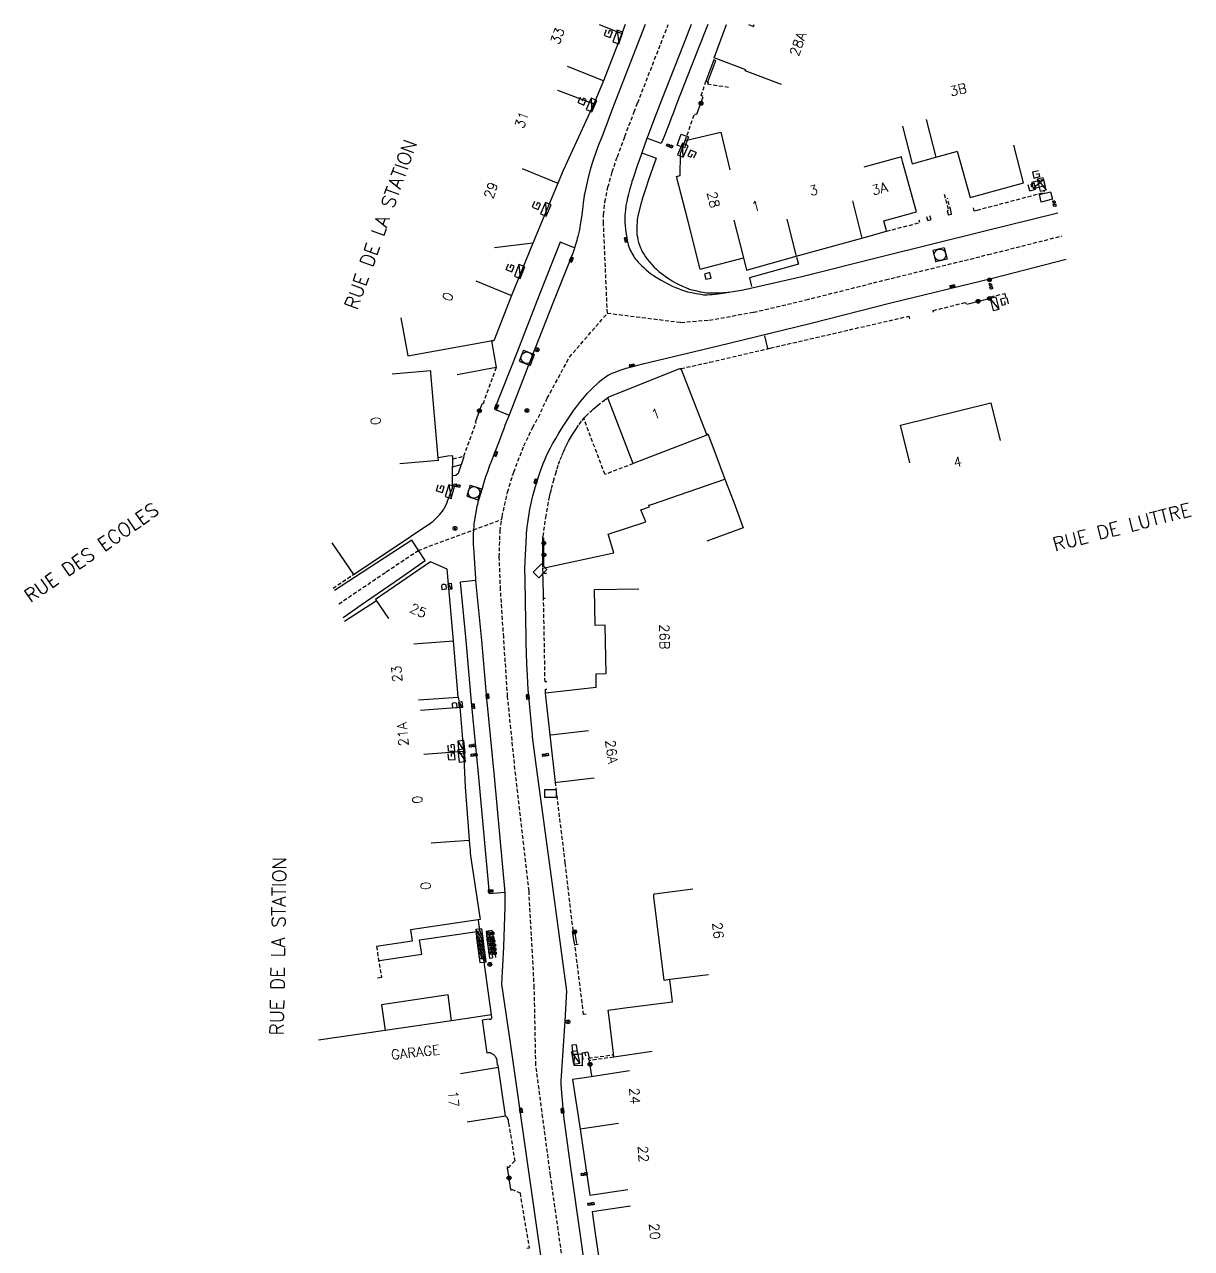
# Model space of a CAD drawing. Header units: millimetres. Extents: x 147016 to 147282, y 130680 to 131000.
# Drawn here: x 147131.5 to 147282.1, y 130842.1 to 131000 of the extents above; entities that cross this region are included whole.
import ezdxf
from ezdxf.enums import TextEntityAlignment as Align

# ---------------------------------------------------------------- set-up
doc = ezdxf.new("R2010")
doc.units = ezdxf.units.MM
doc.linetypes.add('DASHED', pattern=[0.75, 0.5, -0.25])
doc.layers.get('0').update_dxf_attribs({"linetype": 'CONTINUOUS'})
for name, color, linetype in [('W0001', 6, 'DASHED'), ('W0006', 2, 'CONTINUOUS'), ('W0008', 7, 'CONTINUOUS'), ('W0014', 7, 'CONTINUOUS'), ('W0017', 7, 'CONTINUOUS'), ('W0100', 7, 'CONTINUOUS'), ('W0103', 1, 'CONTINUOUS'), ('W0105', 7, 'CONTINUOUS'), ('W0112', 1, 'DASHED'), ('W0322', 7, 'CONTINUOUS'), ('W0400', 7, 'CONTINUOUS'), ('W0420', 7, 'CONTINUOUS'), ('W0421', 7, 'CONTINUOUS'), ('W0425', 7, 'CONTINUOUS'), ('W0430', 7, 'CONTINUOUS'), ('W0432', 7, 'CONTINUOUS'), ('W0438', 7, 'CONTINUOUS'), ('W0856', 7, 'CONTINUOUS'), ('W0989', 7, 'CONTINUOUS'), ('W0991', 7, 'CONTINUOUS'), ('W1102', 7, 'CONTINUOUS'), ('W1471', 7, 'CONTINUOUS')]:
    doc.layers.add(name, color=color, linetype=linetype)
doc.styles.get("Standard").update_dxf_attribs({"font": 'romans.shx', "width": 0.85})

# ---------------------------------------------------------------- blocks, each defined once
blk = doc.blocks.new('T856')
for p, q in [((-0.125, 0), (0.125, 0)), ((0, 0.125), (0, -0.125))]:
    blk.add_line(p, q)
blk.add_ellipse((0, 0), major_axis=(-0.177, 0.177), ratio=1, start_param=3.9269908, end_param=10.2101761)
blk = doc.blocks.new('T400')
for p, q in [((-0.15, 0.3), (0.15, 0.3)), ((-0.15, -0.25), (-0.15, 0.3)), ((-0.15, 0.15), (0.15, 0.15)), ((-0.15, 0), (0.15, 0)), ((0.15, 0.3), (0.15, -0.25)), ((-0.15, -0.15), (0.15, -0.15)), ((-0.15, -0.25), (-0.15, -0.3)), ((-0.15, -0.3), (0.15, -0.3)), ((0.15, -0.3), (0.15, -0.25))]:
    blk.add_line(p, q)
blk = doc.blocks.new('T425')
for p, q in [((-0.15, 0.6), (0.15, 0.6)), ((-0.15, 0.6), (-0.15, 0.3)), ((-0.15, 0.3), (0.15, 0.3)), ((-0.15, 0.15), (0.15, 0.15)), ((-0.15, -0.15), (-0.15, 0.15)), ((0, 0.45), (0.15, 0.45)), ((0.15, 0.45), (0.15, 0.3)), ((0.15, 0.15), (0.15, -0.15)), ((0.15, -0.15), (-0.15, -0.15))]:
    blk.add_line(p, q)
blk.add_ellipse((0, 0), major_axis=(-0.106, 0.106), ratio=1, start_param=3.926991, end_param=10.210176)
blk = doc.blocks.new('T430')
at = {"flags": 128}
for points in [[(-0.4, 2.1), (0.4, 2.1)], [(-0.4, 2.1), (-0.4, 1.3)], [(-0.4, 1.7), (0, 1.7)], [(0.8, 0.8), (-0.8, 0.8)], [(-0.8, 0.8), (-0.8, 0)], [(0.8, 0.8), (-0.8, 0)], [(-0.8, 0), (0.8, 0)], [(-0.4, 1.3), (0.4, 1.3)], [(0.8, 0), (0.8, 0.8)]]:
    blk.add_lwpolyline(points, dxfattribs=at)
blk = doc.blocks.new('T420')
for p, q in [((0.75, 0.75), (-0.75, 0.75)), ((-0.75, 0.75), (-0.75, -0.75)), ((0.75, 0.75), (0.75, -0.75)), ((0.75, -0.75), (-0.75, -0.75))]:
    blk.add_line(p, q)
blk.add_ellipse((0, 0), major_axis=(-0.53, 0.53), ratio=1, start_param=3.926991, end_param=10.210176)
blk = doc.blocks.new('T438')
for p, q in [((-0.4, 0.2), (0.4, 0.2)), ((-0.4, -0.2), (-0.4, 0.2)), ((0.15, 1.1), (-0.3, 1.1)), ((-0.3, 1.1), (-0.3, 0.5)), ((-0.3, 0.5), (0.15, 0.5)), ((0.3, 0.65), (0.3, 0.95)), ((0.4, 0.2), (0.4, -0.2))]:
    blk.add_line(p, q)
at = {"flags": 128}
for points in [[(-0.4, -0.2), (0.4, 0.2)], [(0.4, -0.2), (-0.4, -0.2)]]:
    blk.add_lwpolyline(points, dxfattribs=at)
for centre, major_axis, start_param, end_param in [((0.15, 0.95), (0.106, -0.106), 0.785398, 2.356194), ((0.15, 0.65), (0.106, 0.106), 3.926991, 5.497787)]:
    blk.add_ellipse(centre, major_axis=major_axis, ratio=1, start_param=start_param, end_param=end_param)
blk = doc.blocks.new('T432')
at = {"flags": 128}
for points in [[(-0.4, 2.1), (-0.4, 1.3)], [(-0.39, 2.1), (0.41, 2.1)], [(0, 1.7), (0.4, 1.7)], [(0.4, 1.3), (0.4, 1.7)], [(0.8, 0.8), (-0.8, 0.8)], [(-0.8, 0.8), (-0.8, 0)], [(0.8, 0.8), (-0.8, 0)], [(-0.8, 0), (0.8, 0)], [(-0.4, 1.3), (0.4, 1.3)], [(0.8, 0), (0.8, 0.8)]]:
    blk.add_lwpolyline(points, dxfattribs=at)
blk = doc.blocks.new('T1471')
at = {"color": 0, "linetype": 'Continuous', "flags": 128}
blk.add_lwpolyline([(-0.75, -0.5), (-0.75, 0.5), (0.75, 0.5), (0.75, -0.5), (-0.75, -0.5)], dxfattribs=at)
blk = doc.blocks.new('t322o')
at = {"color": 0, "linetype": 'Continuous'}
for radius in [0.25, 0.15]:
    blk.add_circle((0, 0), radius, dxfattribs=at)

msp = doc.modelspace()

# ---------------------------------------------------------------- linework, layer by layer
at = {"layer": 'W0001'}
for points in [[(147201.75, 130834.82), (147199.38, 130851.52), (147197.49, 130865.77), (147197.29, 130875.75), (147196.61, 130888.22), (147194.8, 130903.92), (147193.85, 130913.31), (147193.34, 130920.96), (147192.93, 130927.11), (147192.77, 130931.29), (147192.88, 130934.67), (147193.14, 130936.5), (147193.84, 130939.68), (147194.63, 130942.26), (147195.95, 130945.64), (147197.07, 130947.98), (147197.82, 130949.34), (147198.97, 130951.79), (147201.82, 130957.07), (147206.72, 130962.76), (147206.22, 130974.35), (147206.24, 130975.47), (147206.4, 130977.1), (147206.8, 130979), (147207.34, 130980.97), (147208.01, 130982.94), (147208.97, 130985.57), (147210.17, 130988.71), (147210.63, 130989.88), (147213.61, 130997.52), (147214.58, 131000)], [(147206.72, 130962.76), (147216.22, 130961.57), (147219.88, 130961.87), (147225.59, 130962.88), (147232.34, 130964.47), (147242.62, 130967.06), (147255.84, 130970.31), (147265.37, 130972.72)], [(147172.07, 130925.25), (147178.2, 130929.4), (147182.33, 130932.16), (147189.45, 130934.79), (147193.09, 130936.13)]]:
    msp.add_lwpolyline(points, dxfattribs=at)
at = {"layer": 'W0006'}
for points in [[(147219.68, 131000), (147218.45, 130996.87), (147215.69, 130989.85), (147215.46, 130989.26), (147215.24, 130988.66), (147214.97, 130987.92), (147214.68, 130987.18), (147214.05, 130985.55), (147213.92, 130985.25), (147213.66, 130984.66), (147211.83, 130985.33)], [(147211.15, 130983.44), (147213.02, 130982.75), (147212.03, 130979.94), (147211.63, 130978.77), (147211.25, 130977.6), (147211.11, 130977.14), (147210.99, 130976.67), (147210.66, 130975.28), (147210.62, 130975.09), (147210.58, 130974.81), (147210.55, 130974.53), (147210.52, 130974.04), (147210.51, 130973.54), (147210.51, 130973.22), (147210.54, 130972.9), (147210.59, 130972.59), (147210.66, 130972.22), (147210.75, 130971.86), (147210.87, 130971.51), (147210.98, 130971.2), (147211.11, 130970.91), (147211.26, 130970.62), (147211.45, 130970.31), (147211.65, 130970.01), (147211.86, 130969.72), (147212.15, 130969.36), (147212.45, 130969.03), (147212.76, 130968.7), (147213.05, 130968.42), (147213.35, 130968.15), (147213.66, 130967.9), (147214, 130967.65), (147214.34, 130967.41), (147214.69, 130967.17), (147214.95, 130967), (147215.22, 130966.84), (147215.5, 130966.68), (147215.95, 130966.44), (147216.41, 130966.22), (147216.78, 130966.06), (147217.16, 130965.92), (147217.29, 130965.87), (147217.43, 130965.83), (147218.09, 130965.67), (147218.75, 130965.52), (147219.02, 130965.46), (147219.29, 130965.42), (147219.56, 130965.39), (147219.84, 130965.37), (147220.24, 130965.36), (147220.63, 130965.36), (147221.03, 130965.37), (147221.43, 130965.4), (147221.72, 130965.41), (147222, 130965.43), (147222.28, 130965.46), (147222.56, 130965.5)], [(147202.48, 130971.19), (147200.64, 130971.92), (147197.93, 130965.06), (147195.02, 130957.62), (147192.16, 130950.39), (147194.03, 130949.61)], [(147189.72, 130928.26), (147187.73, 130928.06), (147188.47, 130920.51), (147189.16, 130912.59), (147190.1, 130902.92), (147191.47, 130887.85)], [(147193.48, 130888.01), (147191.51, 130887.84)]]:
    msp.add_lwpolyline(points, dxfattribs=at)
at = {"layer": 'W0008'}
for points in [[(147211.61, 131000), (147207.53, 130989.52), (147206.12, 130985.8), (147205.87, 130985.18), (147205.61, 130984.56), (147205.47, 130984.22), (147205.35, 130983.88), (147204.75, 130982.1), (147204.71, 130981.96), (147204.51, 130981.24), (147204.17, 130979.91), (147204.11, 130979.66), (147203.76, 130978.09), (147203.74, 130977.99), (147203.72, 130977.89), (147203.61, 130977.01), (147203.5, 130976.13), (147203.37, 130975.13), (147203.31, 130974.65), (147203.23, 130974.18), (147203.15, 130973.76), (147203.07, 130973.35), (147202.98, 130972.99), (147202.9, 130972.64), (147202.83, 130972.39), (147202.76, 130972.14), (147202.48, 130971.2), (147202.43, 130971.01), (147202.25, 130970.52), (147199.78, 130964.28), (147196.84, 130956.83), (147194.03, 130949.61), (147193.67, 130948.7), (147193.5, 130948.26), (147193.34, 130947.83), (147193.11, 130947.2), (147192.87, 130946.57), (147191.75, 130943.71), (147191.48, 130942.98), (147191.24, 130942.31), (147191.01, 130941.64), (147190.78, 130940.9), (147190.57, 130940.16), (147190.35, 130939.46), (147190.18, 130938.91), (147190.02, 130938.36), (147189.95, 130938.09), (147189.89, 130937.82), (147189.71, 130936.82), (147189.55, 130935.83), (147189.51, 130935.57), (147189.48, 130935.32), (147189.45, 130934.79), (147189.42, 130934.25), (147189.41, 130933.72), (147189.41, 130933.31), (147189.42, 130932.89), (147189.44, 130932.48), (147189.48, 130931.87), (147189.58, 130930.45), (147189.71, 130928.58), (147189.72, 130928.43), (147189.72, 130928.26), (147190.46, 130920.53), (147191.14, 130913.03), (147192.1, 130903), (147193.48, 130888.01), (147193.5, 130886.22), (147193.3, 130881.02), (147193.08, 130876.2), (147194.23, 130868.31), (147196.76, 130850.51), (147199.19, 130833.35)], [(147217.55, 131000), (147216.51, 130997.32), (147213.72, 130990.23), (147213.06, 130988.56), (147212.8, 130987.9), (147211.85, 130985.39), (147211.83, 130985.33), (147211.81, 130985.27), (147211.15, 130983.44), (147210.82, 130982.45), (147210.67, 130982.01), (147210.05, 130980.19), (147209.98, 130979.98), (147209.89, 130979.73), (147209.82, 130979.48), (147209.62, 130978.79), (147209.43, 130978.1), (147209.31, 130977.64), (147209.21, 130977.17), (147209.12, 130976.64), (147209.04, 130976.11), (147209, 130975.76), (147208.98, 130975.41), (147208.98, 130975.06), (147208.99, 130974.56), (147209.02, 130974.06), (147209.07, 130973.56), (147209.13, 130973), (147209.22, 130972.44), (147209.27, 130972.14), (147209.35, 130971.85), (147209.42, 130971.59), (147209.51, 130971.33), (147209.59, 130971.11), (147209.68, 130970.89), (147209.77, 130970.69), (147209.87, 130970.49), (147209.99, 130970.28), (147210.12, 130970.08), (147210.24, 130969.91), (147210.37, 130969.74), (147210.5, 130969.58), (147210.7, 130969.35), (147210.91, 130969.12), (147211.13, 130968.91), (147211.42, 130968.63), (147211.71, 130968.37), (147212, 130968.13), (147212.3, 130967.89), (147212.66, 130967.63), (147213.03, 130967.39), (147213.57, 130967.06), (147214.13, 130966.74), (147214.45, 130966.57), (147214.77, 130966.4), (147215.1, 130966.25), (147215.5, 130966.08), (147215.89, 130965.92), (147216.29, 130965.77), (147216.54, 130965.68), (147216.8, 130965.6), (147217.06, 130965.53), (147217.62, 130965.41), (147218.19, 130965.29), (147218.76, 130965.19), (147218.94, 130965.16), (147219.12, 130965.14), (147219.3, 130965.14), (147219.61, 130965.14), (147219.92, 130965.16), (147220.23, 130965.18), (147221.31, 130965.29), (147221.62, 130965.34), (147222.12, 130965.41), (147223.23, 130965.59), (147224.25, 130965.77), (147231.83, 130967.5), (147241.93, 130970.04), (147255.27, 130973.33), (147264.83, 130975.71)], [(147205.32, 130829.08), (147203.29, 130843.49), (147202.01, 130852.53), (147201.17, 130858.54), (147201.12, 130859.18), (147201.02, 130860.22), (147200.76, 130863.22), (147200.75, 130863.72), (147201.29, 130871.48), (147201.5, 130875.29), (147199.73, 130888.43), (147197.51, 130904.85), (147197.29, 130906.48), (147197.07, 130908.11), (147197.04, 130908.43), (147197, 130908.76), (147196.58, 130913.33), (147196.56, 130913.59), (147196.47, 130915.02), (147196.41, 130916.08), (147196.35, 130917.49), (147196.3, 130918.91), (147196.26, 130920.15), (147196.23, 130921.38), (147196.2, 130922.8), (147196.15, 130925.8), (147196.11, 130928.12), (147196.09, 130930.09), (147196.1, 130930.42), (147196.11, 130930.74), (147196.18, 130932.38), (147196.27, 130934.03), (147196.29, 130934.27), (147196.39, 130935.18), (147196.45, 130935.72), (147196.53, 130936.3), (147196.62, 130936.87), (147196.73, 130937.46), (147196.84, 130938.04), (147196.97, 130938.62), (147197.11, 130939.2), (147197.27, 130939.8), (147197.43, 130940.39), (147197.6, 130940.97), (147197.78, 130941.53), (147197.99, 130942.15), (147198.21, 130942.76), (147198.44, 130943.37), (147198.63, 130943.82), (147198.83, 130944.27), (147199.04, 130944.72), (147199.34, 130945.32), (147199.66, 130945.91), (147200.05, 130946.59), (147200.46, 130947.27), (147201.03, 130948.18), (147201.61, 130949.08), (147202.05, 130949.72), (147202.5, 130950.36), (147202.74, 130950.69), (147202.99, 130951.02), (147203.27, 130951.37), (147203.55, 130951.72), (147203.75, 130951.96), (147203.95, 130952.19), (147204.16, 130952.42), (147204.55, 130952.81), (147204.94, 130953.2), (147205.34, 130953.58), (147205.68, 130953.89), (147206.02, 130954.18), (147206.38, 130954.46), (147206.6, 130954.62), (147206.83, 130954.76), (147207.06, 130954.89), (147207.32, 130955.01), (147207.59, 130955.12), (147208.36, 130955.4), (147209.14, 130955.66), (147209.3, 130955.71), (147210.02, 130955.89), (147211.29, 130956.21), (147221.01, 130958.55), (147232.85, 130961.44), (147243.31, 130964.08), (147256.42, 130967.29), (147265.9, 130969.73)], [(147172.63, 130923.51), (147174.95, 130925.13), (147179.9, 130928.55), (147183.19, 130930.83), (147181.47, 130933.49), (147171.52, 130926.99)]]:
    msp.add_lwpolyline(points, dxfattribs=at)
at = {"layer": 'W0014'}
for points in [[(147231.11, 130969.97), (147231.37, 130969.06), (147225.08, 130967.3), (147225.33, 130966.21)], [(147227.44, 130958.22), (147227.03, 130959.85)], [(147188.18, 130944.22), (147187.47, 130942.09), (147187.18, 130941.8), (147186.76, 130941.77)], [(147198.38, 130930), (147198.38, 130930.51), (147198.39, 130931.24), (147198.4, 130932.09), (147198.41, 130933.41), (147198.4, 130933.62), (147198.39, 130933.89)], [(147198.46, 130926.05), (147198.42, 130928.71), (147198.42, 130928.71), (147198.37, 130929.17)], [(147190.28, 130883.12), (147190.1, 130884.44)], [(147177.3, 130879.23), (147182.76, 130880.07), (147182.48, 130881.92), (147189.92, 130883)], [(147202.48, 130881.38), (147202.21, 130883.01)], [(147190.72, 130879.4), (147191.72, 130872.23)]]:
    msp.add_lwpolyline(points, dxfattribs=at)
at = {"layer": 'W0017'}
msp.add_lwpolyline([(147187.83, 130943.19), (147186.71, 130942.89)], dxfattribs=at)
at = {"layer": 'W0100'}
for points in [[(147209.02, 131000), (147208.57, 130998.84), (147206.21, 130992.72), (147201.57, 130994.58)], [(147229.2, 130992.27), (147224.52, 130994.03), (147224.57, 130994.15), (147220.5, 130995.69), (147222.07, 131000)], [(147224.92, 131000), (147225.56, 130999.76), (147225.65, 131000)], [(147200.3, 130991.53), (147204.98, 130989.78), (147201.03, 130981.16), (147197.1, 130971.77)], [(147218.71, 130968.45), (147217.11, 130974.76), (147215.63, 130980.39), (147216.1, 130980.53), (147216.14, 130983.26), (147216.16, 130983.4), (147216.2, 130983.49), (147216.76, 130985.03), (147221.37, 130986.1), (147222.5, 130981.23)], [(147218.71, 130968.44), (147224.27, 130969.89), (147224.67, 130968.32), (147231.1, 130970.1), (147239.57, 130972.44), (147242.75, 130973.32), (147242.73, 130973.38), (147242.38, 130974.69), (147246.6, 130975.83), (147244.82, 130982.34), (147244.66, 130982.91), (147239.83, 130981.61)], [(147249.1, 130982.89), (147251.76, 130983.62), (147251.85, 130983.65), (147253.54, 130977.7), (147260.28, 130979.54), (147260.28, 130979.54), (147260.41, 130979.57), (147259.17, 130984.42)], [(147194.36, 130965.03), (147192.07, 130959.18), (147191.77, 130959.17)], [(147184.89, 130944.1), (147183.95, 130955), (147183.95, 130955), (147183.93, 130955.3), (147178.94, 130954.87)], [(147206.8, 130951.84), (147206.79, 130951.88), (147206.91, 130951.94), (147206.9, 130951.98), (147216.06, 130955.6), (147216.08, 130955.55), (147216.21, 130955.61), (147219.57, 130947.01), (147210.05, 130943.35)], [(147216.15, 130955.58), (147216.22, 130955.59)], [(147245.76, 130943.46), (147244.55, 130948.31), (147256.19, 130951.18), (147257.4, 130946.33)], [(147182.37, 130912.88), (147187.46, 130913.24), (147186.86, 130920.47), (147186.04, 130929.72), (147183.88, 130930.69), (147176.79, 130925.83), (147178.47, 130923.38)], [(147205.27, 130914.5), (147205.26, 130916.25), (147206.55, 130916.26), (147206.45, 130922.5), (147205.14, 130922.47), (147205.14, 130922.51), (147205.07, 130927.1), (147210.8, 130927.2)], [(147205.14, 130922.47), (147205.14, 130922.49), (147205.14, 130922.54)], [(147182.59, 130911.56), (147187.68, 130911.91), (147188.14, 130906.24), (147188.37, 130901.64), (147188.9, 130894.81), (147188.95, 130894.18), (147188.97, 130893.83), (147189, 130893.47), (147189.03, 130893.12), (147189.05, 130892.77), (147190.29, 130884.53), (147181.31, 130883.19), (147181.52, 130881.74), (147176.92, 130881.06)], [(147199.33, 130908.36), (147199.42, 130908.37), (147204.29, 130908.94)], [(147200.04, 130902.23), (147199.33, 130908.36)], [(147200.04, 130902.23), (147200.26, 130902.25), (147205, 130902.81)], [(147214.79, 130876.78), (147214.04, 130876.68), (147212.72, 130887.48), (147212.71, 130887.62), (147212.71, 130887.68), (147212.71, 130887.72), (147212.73, 130887.77), (147212.75, 130887.81), (147212.76, 130887.83), (147212.8, 130887.87), (147217.76, 130888.48)], [(147188.63, 130858.43), (147193.56, 130859.23), (147192.68, 130865.44), (147192.64, 130865.72), (147192.64, 130865.73), (147192.63, 130865.74), (147192.62, 130865.75), (147192.62, 130865.75), (147192.61, 130865.76), (147192.6, 130865.76), (147192.55, 130865.76), (147192.49, 130866.31), (147192.46, 130866.5), (147192.44, 130866.56), (147192.38, 130866.68), (147192.32, 130866.79), (147192.26, 130866.87), (147192.2, 130866.95), (147192.11, 130867.04), (147192.01, 130867.12), (147191.92, 130867.18), (147191.82, 130867.24), (147191.74, 130867.27), (147191.67, 130867.3), (147191.58, 130867.32), (147191.5, 130867.33), (147191.44, 130867.34), (147191.38, 130867.33), (147191.32, 130867.33), (147191.21, 130867.3), (147190.59, 130871.61), (147191.46, 130871.71), (147191.5, 130871.68), (147191.52, 130871.67), (147191.54, 130871.66), (147191.56, 130871.65), (147191.59, 130871.66), (147191.62, 130871.67), (147191.66, 130871.68), (147191.69, 130871.69), (147191.71, 130871.71), (147191.74, 130871.72), (147191.76, 130871.74), (147191.78, 130871.76), (147191.79, 130871.77), (147191.81, 130871.83), (147191.82, 130871.87), (147191.82, 130871.95), (147191.78, 130872.24), (147186.63, 130871.46)], [(147178.03, 130870.21), (147169.43, 130868.97)], [(147192.68, 130865.44), (147187.75, 130864.64)], [(147209.59, 130865), (147204.65, 130864.25), (147202.23, 130863.91), (147203.19, 130857.48), (147204.44, 130848.97), (147209.38, 130849.7)], [(147209.69, 130847.55), (147204.75, 130846.81), (147205.14, 130844.02), (147205.77, 130839.7), (147210.72, 130840.44)]]:
    msp.add_lwpolyline(points, dxfattribs=at)
at = {"layer": 'W0103'}
for points in [[(147206.21, 130992.72), (147204.98, 130989.78)], [(147244.81, 130986.88), (147246.04, 130982.03), (147246.06, 130982.04), (147249.1, 130982.89)], [(147197.1, 130971.77), (147194.36, 130965.03)], [(147191.77, 130959.17), (147192.37, 130955.74), (147187.34, 130954.81)], [(147219.52, 130947.14), (147219.69, 130947.2), (147220.32, 130945.51), (147221.89, 130941.34)], [(147171.17, 130933.14), (147173.97, 130929.06), (147179.33, 130932.61), (147183.31, 130935.28), (147183.71, 130935.55), (147184.1, 130935.82), (147184.19, 130935.9), (147184.29, 130935.98), (147184.89, 130936.57), (147185.04, 130936.73), (147185.24, 130936.97), (147185.44, 130937.21), (147185.54, 130937.34), (147185.62, 130937.48), (147185.71, 130937.64), (147185.96, 130938.14), (147186.01, 130938.26), (147186.1, 130938.51), (147186.72, 130940.21), (147186.73, 130941.73), (147186.76, 130944.37), (147186.76, 130944.37), (147186.15, 130944.32), (147184.89, 130944.1)], [(147198.88, 130929.18), (147198.43, 130929.18), (147198.41, 130929.88), (147207.55, 130931.82), (147206.83, 130934.24), (147211.7, 130935.82), (147211.04, 130937.4), (147212.14, 130937.77), (147212.09, 130938.01), (147212.56, 130938.14), (147221.89, 130941.34), (147223.02, 130938.38), (147224.25, 130935.08), (147219.56, 130933.33)], [(147176.93, 130925.63), (147172.81, 130922.98)], [(147199.33, 130908.36), (147198.8, 130913.34), (147198.74, 130913.79), (147205.27, 130914.5)], [(147212.49, 130867.49), (147207.54, 130866.78), (147207.49, 130867.26), (147206.94, 130871.89), (147206.82, 130872.86), (147208.99, 130873.16), (147215.14, 130873.93), (147214.79, 130876.78)], [(147186.63, 130871.46), (147186.16, 130874.8), (147177.56, 130873.55), (147178.03, 130870.21)]]:
    msp.add_lwpolyline(points, dxfattribs=at)
at = {"layer": 'W0105'}
msp.add_lwpolyline([(147219.42, 130992.7), (147219.69, 130992.59), (147220.71, 130995.34), (147220.44, 130995.45)], close=True, dxfattribs=at)
at = {"layer": 'W0112'}
for points in [[(147219.03, 130990.73), (147218.84, 130990.82), (147219.44, 130992.69), (147219.44, 130992.69), (147219.69, 130992.59), (147219.71, 130992.49), (147219.64, 130992.34), (147222.59, 130991.87)], [(147216.76, 130985.03), (147217.97, 130988.47), (147218.16, 130988.39)], [(147253.92, 130976.35), (147254.02, 130975.95), (147254.42, 130976.05), (147263.13, 130978.35), (147263.08, 130978.52)], [(147250.16, 130978.13), (147250.73, 130976.02), (147250.56, 130975.98), (147250.71, 130975.43), (147251.13, 130975.55), (147251.02, 130976), (147250.59, 130977.6)], [(147247.88, 130975.24), (147248.05, 130974.72), (147248.48, 130974.83), (147248.31, 130975.34)], [(147242.75, 130973.32), (147247.02, 130974.45), (147246.94, 130974.74)], [(147248.82, 130962.87), (147248.76, 130963.1), (147252.91, 130964.13), (147252.96, 130963.95)], [(147256.29, 130964.46), (147256.2, 130964.88), (147257.99, 130965.28), (147258.08, 130964.86)], [(147216.21, 130955.61), (147219.93, 130956.43), (147227.74, 130958.25), (147237.95, 130960.61), (147245.62, 130962.38), (147245.69, 130962.01)], [(147192.37, 130955.74), (147190.67, 130951.02), (147190.55, 130951.06)], [(147210.05, 130943.35), (147206.42, 130941.95), (147203.67, 130949.17), (147203.79, 130949.31), (147203.93, 130949.45), (147204.68, 130950.17), (147204.89, 130950.37), (147205.1, 130950.55), (147205.46, 130950.85), (147206.35, 130951.55), (147206.35, 130951.55), (147206.45, 130951.61), (147206.8, 130951.84)], [(147188.19, 130944.32), (147189.81, 130948.7), (147189.68, 130948.74)], [(147198.44, 130933.96), (147198.77, 130936.39), (147199.17, 130938.64), (147199.25, 130939.04), (147199.37, 130939.58), (147199.51, 130940.12), (147199.77, 130941.09), (147200.05, 130942.06), (147200.23, 130942.67), (147200.43, 130943.27), (147200.65, 130943.86), (147200.85, 130944.38), (147201.06, 130944.89), (147201.29, 130945.39), (147201.5, 130945.82), (147201.72, 130946.25), (147201.95, 130946.67), (147202.2, 130947.09), (147202.46, 130947.5), (147202.73, 130947.9), (147203.08, 130948.41), (147203.45, 130948.9), (147203.62, 130949.11), (147203.67, 130949.17)], [(147186.83, 130943.98), (147188.17, 130944.3)], [(147171.32, 130927.28), (147173.97, 130929.06)], [(147198.89, 130915.2), (147198.68, 130915.19), (147198.49, 130925.98), (147198.7, 130925.99)], [(147198.74, 130913.79), (147198.72, 130914.26), (147198.93, 130914.27)], [(147187.46, 130913.24), (147187.68, 130911.91)], [(147202.72, 130883.17), (147202.3, 130883.11), (147201.29, 130891.84), (147200.16, 130901.03), (147200.04, 130902.23)], [(147176.92, 130881.06), (147177.57, 130877.06), (147177.08, 130876.98)], [(147202.53, 130881.31), (147202.96, 130881.37)], [(147204, 130872.31), (147203.65, 130872.27), (147202.53, 130881.31)], [(147190.77, 130879.45), (147190.6, 130879.41)], [(147207.54, 130866.78), (147204.35, 130866.33), (147204.3, 130866.67), (147207.51, 130867.09)], [(147193.56, 130859.23), (147193.6, 130859.2), (147193.67, 130859.12), (147193.7, 130859.08), (147193.76, 130858.98), (147193.87, 130858.76), (147193.89, 130858.72), (147193.9, 130858.68), (147193.94, 130858.47), (147193.98, 130858.27), (147194.77, 130853.4), (147193.9, 130852.52), (147193.76, 130852.66)], [(147194.29, 130849.56), (147194.37, 130849.74), (147195.45, 130849.27), (147195.94, 130846.19), (147196.65, 130842.16), (147196.35, 130842.11)]]:
    msp.add_lwpolyline(points, dxfattribs=at)
msp.add_lwpolyline([(147190.46, 130879.47), (147190.82, 130879.52), (147190.36, 130883.05), (147190.02, 130883.01)], close=True, dxfattribs=at)
at = {"layer": 'W0322'}
for points in [[(147218.28, 130988.42), (147219.1, 130990.65)], [(147253.1, 130963.93), (147256.16, 130964.69)], [(147190.53, 130951.01), (147189.69, 130948.77)], [(147198.53, 130930.08), (147198.52, 130933.78)], [(147202.49, 130883.01), (147202.73, 130881.45)], [(147204.71, 130864.37), (147204.42, 130866.28)], [(147194.28, 130849.72), (147193.83, 130852.49)]]:
    msp.add_lwpolyline(points, dxfattribs=at)
at = {"layer": 'W0421'}
for points in [[(147220.13, 130967.28), (147219.96, 130967.99), (147219.25, 130967.81), (147219.44, 130967.13)], [(147202.28, 130867.07), (147202.91, 130867.15), (147202.74, 130868.38), (147202.15, 130868.32)]]:
    msp.add_lwpolyline(points, close=True, dxfattribs=at)
at = {"layer": 'W1102'}
for points in [[(147205.66, 131000), (147208.57, 130998.84)], [(147247.86, 130987.74), (147249.1, 130982.89)], [(147195.73, 130981.44), (147200.34, 130979.51)], [(147238.35, 130977.24), (147239.57, 130972.44)], [(147223.03, 130974.74), (147224.27, 130969.89)], [(147229.87, 130974.89), (147231.1, 130970.1)], [(147197.1, 130971.77), (147192.15, 130971.17)], [(147189.73, 130966.91), (147194.36, 130965.03)], [(147180.09, 130962.16), (147180.97, 130957.24), (147191.68, 130959.17), (147191.77, 130959.17)], [(147210.05, 130943.35), (147209.78, 130944.03), (147206.8, 130951.84)], [(147179.94, 130943.37), (147184.92, 130943.8), (147184.89, 130944.1)], [(147181.77, 130920.11), (147186.86, 130920.47)], [(147183.05, 130905.88), (147188.14, 130906.24)], [(147183.97, 130894.41), (147188.9, 130894.79)], [(147219.75, 130877.38), (147214.79, 130876.78)], [(147186.63, 130871.46), (147178.03, 130870.21)], [(147208.14, 130858.21), (147203.19, 130857.48)]]:
    msp.add_lwpolyline(points, dxfattribs=at)

# ---------------------------------------------------------------- block references
at = {"layer": 'W0322'}
for p, rotation in [((147218.8, 130989.83), 69.66811534490337), ((147254.55, 130964.29), 13.85110128644052), ((147256.01, 130964.65), 13.85110128644052), ((147190.21, 130950.17), 249.5243680901259), ((147198.52, 130933.08), 90.28342085919466), ((147198.53, 130931.58), 90.28342085919466), ((147202.5, 130882.94), 278.8169886387593), ((147204.49, 130865.86), 98.52644943139214), ((147194.04, 130851.2), 99.12085196898121)]:
    msp.add_blockref('t322o', p, dxfattribs=dict(at, rotation=rotation))
at = {"layer": 'W0400'}
for p, rotation in [((147209.13, 130972.21), 190.7953213586599), ((147202.07, 130969.67), 338.4221641315515), ((147251.22, 130966.23), 283.8875437989653), ((147209.88, 130956.01), 284.3488086175091), ((147192.42, 130950.67), 338.4088523069132), ((147192.3, 130944.62), 342.9235831327795), ((147197.48, 130941.08), 347.6408697436157), ((147191.25, 130913.33), 185.2393110213383), ((147196.45, 130913.25), 185.4415564839104), ((147189.4, 130912.05), 185.4415564839104), ((147191.63, 130888.21), 270), ((147195.57, 130859.9), 188.0503704112018), ((147200.92, 130859.86), 184.5)]:
    msp.add_blockref('T400', p, dxfattribs=dict(at, rotation=rotation))
at = {"layer": 'W0420'}
for p, rotation in [((147249.64, 130970.29), 13.88754379896531), ((147196.32, 130957), 68.40885230691319), ((147189.52, 130939.63), 72.21557041858361)]:
    msp.add_blockref('T420', p, dxfattribs=dict(at, rotation=rotation))
at = {"layer": 'W0425'}
for p, rotation in [((147214.98, 130984.26), 66.47309390668273), ((147264.44, 130976.68), 13.97354864350063), ((147256.25, 130966.02), 13.88754379896531), ((147187.54, 130940.45), 73.16225673113128), ((147189.08, 130906.94), 275.5028967006802), ((147189.29, 130905.74), 275.5028967006802), ((147198.52, 130905.74), 277.632996907035), ((147191.46, 130882.78), 267.79077), ((147191.48, 130882.16), 267.79077), ((147191.58, 130881.76), 267.79077), ((147191.68, 130881.25), 267.79077), ((147191.73, 130880.73), 267.4458), ((147191.77, 130880.2), 267.4458), ((147203.5, 130851.66), 278.0112054622746), ((147204.38, 130847.81), 278.0112054622746)]:
    msp.add_blockref('T425', p, dxfattribs=dict(at, rotation=rotation))
at = {"layer": 'W0430', "rotation": 280.2073837937082}
msp.add_blockref('T430', (147202.22, 130866.66), dxfattribs=at)
at = {"layer": 'W0432'}
for p, rotation in [((147208.46, 130998.26), 70.29377999999998), ((147205.03, 130989.45), 66.26688068597682), ((147216.08, 130983.94), 246.7519244021794), ((147263.15, 130979.45), 104.1814977951451), ((147262.45, 130979.03), 13.97354864350063), ((147199.14, 130976), 66.99024653110669), ((147195.76, 130967.98), 68.38254532033413), ((147256.29, 130963.86), 283.5407362115897), ((147186.79, 130939.63), 73.54306251852873), ((147188.29, 130906.84), 95.5028699999999), ((147188.32, 130905.72), 95.5028699999999), ((147189.84, 130882.45), 277.1385996486432), ((147189.89, 130881.9), 277.1385996486432), ((147189.95, 130881.38), 277.1385996486432), ((147190.03, 130880.84), 277.1385996486432), ((147190.1, 130880.3), 277.1385996486432), ((147190.17, 130879.78), 277.1385996486432)]:
    msp.add_blockref('T432', p, dxfattribs=dict(at, rotation=rotation))
at = {"layer": 'W0438'}
for p, rotation in [((147186.42, 130927.52), 94.83237157132362), ((147187.79, 130912.25), 95.44157999999996)]:
    msp.add_blockref('T438', p, dxfattribs=dict(at, rotation=rotation))
at = {"layer": 'W0856'}
for p in [(147256.03, 130967.06), (147197.65, 130958.04), (147196.34, 130950.2), (147187.06, 130934.99), (147191.55, 130878.76), (147201.64, 130871.34)]:
    msp.add_blockref('T856', p, dxfattribs=at)
at = {"layer": 'W1471'}
for p, rotation in [((147216.46, 130984.96), 70.65072933120153), ((147263.31, 130977.76), 13.97354864350063), ((147198.04, 130929.52), 225), ((147202.97, 130866.44), 88.71088918275954)]:
    msp.add_blockref('T1471', p, dxfattribs=dict(at, rotation=rotation))
msp.add_blockref('T1471', (147199.38, 130900.79), dxfattribs=at)

# ---------------------------------------------------------------- texts
at = {"layer": 'W0989'}
for s, rotation, p in [('RUE DE LA STATION', 70.2938, (147173.59, 130963.37)), ('RUE DES ECOLES', 34.8463, (147131.77, 130926.06)), ('RUE DE LUTTRE', 14.5132, (147264.23, 130932.89)), ('RUE DE LA STATION', 89.1, (147164.06, 130869.61))]:
    msp.add_text(s, height=1.75, rotation=rotation, dxfattribs=at).set_placement(p, align=Align.MIDDLE_LEFT)
at = {"layer": 'W0991'}
for s, rotation, p in [('33', 70.2938, (147200.86, 130998.31)), ('28A', 70.2938, (147231.89, 130997.27)), ('3B', 13.8875, (147252.13, 130990.99)), ('31', 70.2938, (147196.26, 130987.48)), ('29', 70.2938, (147192.28, 130978.39)), ('28', 282.2075, (147219.8, 130977.26)), ('3', 13.8875, (147233.47, 130978.01)), ('3A', 13.8875, (147242, 130978.21)), ('1', 13.8875, (147226.02, 130975.96)), ('0', 67.8185, (147186.7, 130964.66)), ('1', 20.171, (147213.18, 130949.21)), ('0', 98.8061, (147177.45, 130948.95)), ('4', 12.6, (147252.05, 130942.95)), ('25', 335.5129, (147182.08, 130923.82)), ('26B', 270.8193, (147213.47, 130921)), ('23', 94.5063, (147180.18, 130916.27)), ('21A', 95.1026, (147180.93, 130908.5)), ('26A', 276.7232, (147206.64, 130906.1)), ('0', 273.8774, (147181.57, 130899.95)), ('0', 273.8774, (147182.64, 130888.84)), ('26', 276.7141, (147220.37, 130883.05)), ('GARAGE', 6.3, (147182.03, 130866.8)), ('17', 273.8774, (147186.24, 130861.36)), ('24', 273.8774, (147209.63, 130861.73)), ('22', 273.8774, (147210.74, 130854.25)), ('20', 273.8774, (147212.19, 130844.25))]:
    msp.add_text(s, height=1.25, rotation=rotation, dxfattribs=at).set_placement(p, align=Align.CENTER)

doc.saveas('drawing.dxf')
